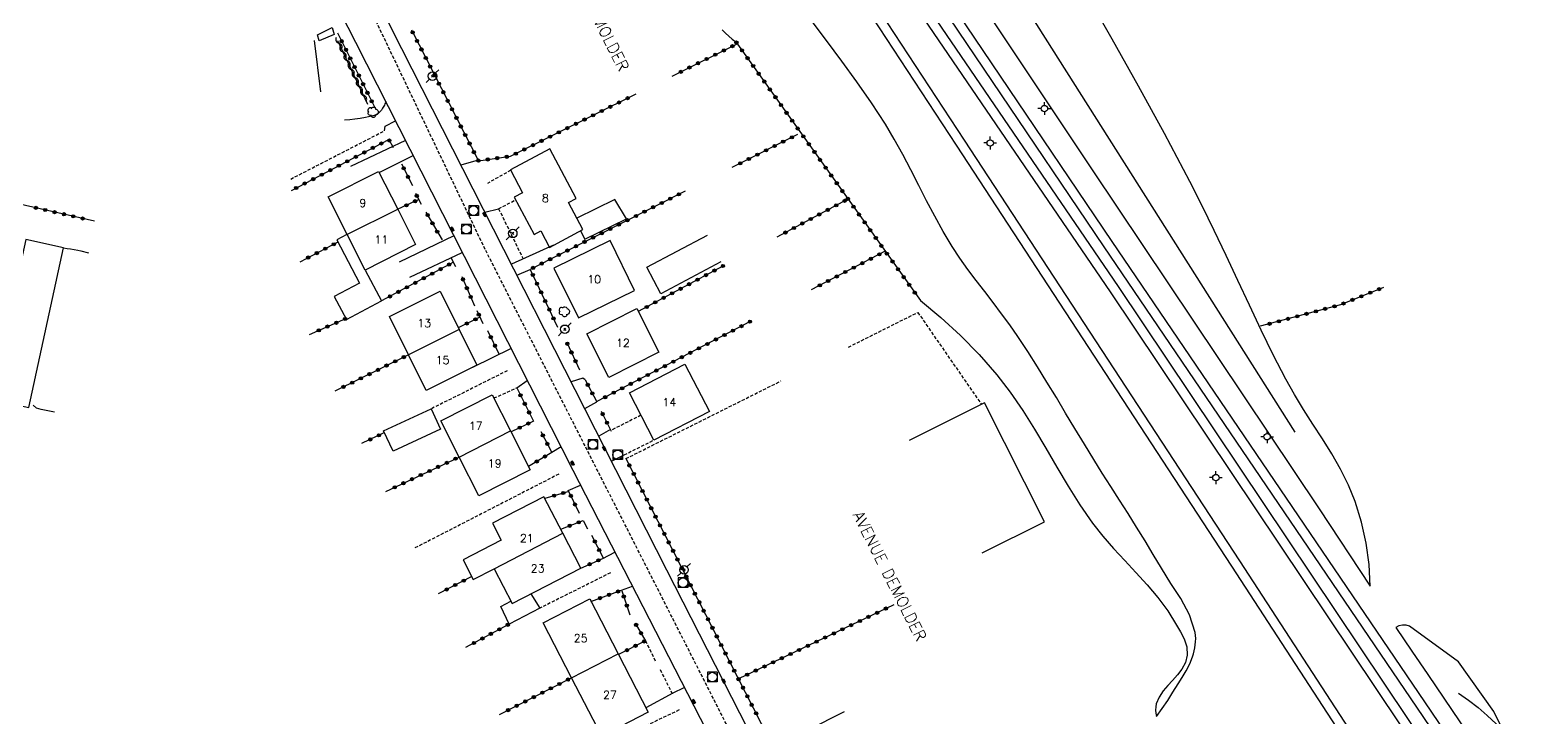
# Model space of a CAD drawing. Header units: millimetres. Extents: x 163000 to 164000, y 152000 to 153000.
# Drawn here: x 163534.9 to 163768.9, y 152200.3 to 152307.6 of the extents above; entities that cross this region are included whole.
import ezdxf
from ezdxf.enums import TextEntityAlignment as Align

# ---------------------------------------------------------------- set-up
doc = ezdxf.new("R2010")
doc.units = ezdxf.units.MM
doc.linetypes.add('DASHED', pattern=[0.75, 0.5, -0.25])
doc.layers.get('0').update_dxf_attribs({"linetype": 'CONTINUOUS'})
for name, color, linetype in [('W0001', 6, 'DASHED'), ('W0008', 7, 'CONTINUOUS'), ('W0017', 7, 'CONTINUOUS'), ('W0101', 7, 'CONTINUOUS'), ('W0104', 1, 'CONTINUOUS'), ('W0105', 7, 'CONTINUOUS'), ('W0112', 1, 'DASHED'), ('W0211', 2, 'CONTINUOUS'), ('W0214', 2, 'CONTINUOUS'), ('W0300', 7, 'CONTINUOUS'), ('W0310', 3, 'CONTINUOUS'), ('W0323', 7, 'CONTINUOUS'), ('W0330', 7, 'CONTINUOUS'), ('W0401', 7, 'CONTINUOUS'), ('W0420', 7, 'CONTINUOUS'), ('W0473', 7, 'CONTINUOUS'), ('W0610', 7, 'CONTINUOUS'), ('W0700', 7, 'CONTINUOUS'), ('W0989', 7, 'CONTINUOUS'), ('W0991', 7, 'CONTINUOUS'), ('W1102', 7, 'CONTINUOUS')]:
    doc.layers.add(name, color=color, linetype=linetype)
doc.styles.get("Standard").update_dxf_attribs({"font": 'romans.shx', "width": 0.85})

# ---------------------------------------------------------------- blocks, each defined once
blk = doc.blocks.new('T473')
for p, q in [((-0.166667, 0.166667), (0.166667, -0.166667)), ((-0.166667, -0.166667), (0.166667, 0.166667)), ((0.500001, 0.500001), (1.000002, 1.000002)), ((-1.000002, -1.000002), (-0.500001, -0.500001))]:
    blk.add_line(p, q)
blk.add_ellipse((0, 0), major_axis=(0.471405, 0.471405), ratio=1, start_param=5.4977871438, end_param=11.780972451)
blk = doc.blocks.new('T300')
for p, q in [((-0.8, 0.51), (-0.86, 0.34)), ((-0.86, 0.34), (-0.86, 0.17)), ((-0.86, 0.17), (-0.74, 0.06)), ((-0.69, 0.63), (-0.8, 0.51)), ((-0.8, -0.06), (-0.74, 0.06)), ((-0.74, 0.06), (-0.69, 0.11)), ((-0.57, 0.69), (-0.69, 0.63)), ((-0.46, 0.69), (-0.57, 0.69)), ((-0.29, 0.63), (-0.46, 0.69)), ((-0.29, 0.63), (-0.17, 0.74)), ((-0.23, 0.57), (-0.29, 0.63)), ((-0.17, 0.74), (-0.06, 0.8)), ((-0.06, 0.8), (0.06, 0.8)), ((0.06, 0.8), (0.23, 0.74)), ((0.23, 0.74), (0.34, 0.63)), ((0.34, 0.63), (0.4, 0.51)), ((0.46, 0.46), (0.34, 0.46)), ((0.4, 0.51), (0.4, 0.46)), ((0.57, 0.4), (0.46, 0.46)), ((0.57, 0.4), (0.69, 0.29)), ((0.69, 0.29), (0.74, 0.17)), ((0.74, 0.06), (0.69, -0.17)), ((0.74, 0.17), (0.74, 0.06)), ((-0.8, -0.17), (-0.8, -0.06)), ((-0.8, -0.23), (-0.8, -0.17)), ((-0.74, -0.34), (-0.8, -0.23)), ((-0.69, -0.4), (-0.74, -0.34)), ((-0.51, -0.46), (-0.69, -0.4)), ((-0.4, -0.46), (-0.51, -0.46)), ((-0.4, -0.46), (-0.34, -0.46)), ((-0.34, -0.46), (-0.34, -0.4)), ((-0.34, -0.51), (-0.34, -0.46)), ((-0.29, -0.63), (-0.34, -0.51)), ((-0.17, -0.74), (-0.29, -0.63)), ((-0.06, -0.8), (-0.17, -0.74)), ((0.06, -0.8), (-0.06, -0.8)), ((0.17, -0.74), (0.06, -0.8)), ((0.23, -0.69), (0.17, -0.74)), ((0.29, -0.46), (0.23, -0.46)), ((0.29, -0.63), (0.23, -0.69)), ((0.46, -0.4), (0.29, -0.46)), ((0.34, -0.51), (0.29, -0.63)), ((0.34, -0.51), (0.34, -0.46)), ((0.57, -0.34), (0.46, -0.4)), ((0.63, -0.29), (0.57, -0.34)), ((0.69, -0.17), (0.63, -0.29))]:
    blk.add_line(p, q)
blk = doc.blocks.new('T420')
for p, q in [((0.75, 0.75), (-0.75, 0.75)), ((-0.75, 0.75), (-0.75, -0.75)), ((0.75, 0.75), (0.75, -0.75)), ((0.75, -0.75), (-0.75, -0.75))]:
    blk.add_line(p, q)
blk.add_ellipse((0, 0), major_axis=(-0.53, 0.53), ratio=1, start_param=3.926991, end_param=10.210176)
blk = doc.blocks.new('T401')
for p, q in [((-0.3, 0.3), (0, 0.3)), ((-0.3, -0.25), (-0.3, 0.3)), ((-0.3, 0.15), (0, 0.15)), ((-0.3, 0), (0, 0)), ((0, 0.3), (0, -0.25)), ((-0.3, -0.15), (0, -0.15)), ((-0.3, -0.25), (-0.3, -0.3)), ((-0.3, -0.3), (0, -0.3)), ((0, -0.3), (0, -0.25))]:
    blk.add_line(p, q)
blk = doc.blocks.new('T610')
for p, q in [((-0.500001, 0), (-1.000002, 0)), ((0, 0.500001), (0, 1.000002)), ((0.500001, 0), (1.000002, 0)), ((0, -0.500001), (0, -1.000002))]:
    blk.add_line(p, q)
blk.add_ellipse((0, 0), major_axis=(-0.353554, 0.353554), ratio=1, start_param=3.926990817, end_param=10.2101761242)
blk = doc.blocks.new('t323o')
at = {"color": 0, "linetype": 'Continuous'}
for radius in [0.25, 0.15]:
    blk.add_circle((0, 0), radius, dxfattribs=at)
blk = doc.blocks.new('t310o')
at = {"color": 0, "linetype": 'Continuous'}
for centre, start, end in [((-0.5, 0.38), 216.8699, 323.1304), ((0.5, -0.37), 36.8699, 143.1303)]:
    blk.add_arc(centre, 0.625, start, end, dxfattribs=at)

msp = doc.modelspace()

# ---------------------------------------------------------------- linework, layer by layer
at = {"layer": 'W0001'}
msp.add_lwpolyline([(163657.87, 152171), (163646.74, 152193.14), (163630.43, 152225.25), (163606.01, 152273.33), (163585.78, 152315.64), (163570.22, 152341.53), (163570.22, 152341.53)], dxfattribs=at)
at = {"layer": 'W0008'}
for points in [[(163661, 152171), (163634.4, 152223.24), (163592.98, 152304.66), (163581.79, 152326.87)], [(163577.55, 152321.84), (163585.75, 152305.72), (163619.72, 152238.82), (163654.53, 152171)]]:
    msp.add_lwpolyline(points, dxfattribs=at)
at = {"layer": 'W0017'}
for points in [[(163590.48, 152296.41), (163590.42, 152296.23), (163590.35, 152296.05), (163590.27, 152295.88), (163590.18, 152295.71), (163590, 152295.4), (163589.8, 152295.1), (163589.57, 152294.81), (163589.29, 152294.57), (163588.82, 152294.32), (163588.31, 152294.16), (163587.8, 152294.05), (163587.3, 152293.94), (163586.49, 152293.79), (163585.68, 152293.67), (163584.86, 152293.58), (163584.04, 152293.54)], [(163590.27, 152291.85), (163590.4, 152292.56), (163591.99, 152293.43)], [(163593.55, 152290.36), (163584.99, 152286.3)], [(163589.44, 152285.36), (163594.75, 152288)], [(163604.9, 152287.26), (163602.22, 152286.5)], [(163605.95, 152279.17), (163608.1, 152279.69)], [(163540.15, 152273.58), (163540.72, 152273.49), (163541.28, 152273.4), (163541.84, 152273.3), (163542.4, 152273.19), (163542.87, 152273.1), (163544.05, 152272.77)], [(163601.13, 152275.43), (163592.6, 152271.35)], [(163616.7, 152273.99), (163610.11, 152271)], [(163594.24, 152269.01), (163602.43, 152272.87)], [(163610.96, 152269.32), (163613.03, 152270.2)], [(163610.05, 152257.86), (163604.02, 152254.88)], [(163610.93, 152251.69), (163612.59, 152252.86)], [(163621.62, 152252.94), (163621.24, 152253.21), (163619.45, 152252.64)], [(163538.77, 152247.88), (163536.67, 152248.32), (163535.96, 152248.54), (163535.42, 152249.01)], [(163621.56, 152248.48), (163623.44, 152249.51)], [(163625.56, 152245.2), (163623.75, 152244.18)], [(163617.85, 152242.5), (163616.42, 152241.62)], [(163625.75, 152240.25), (163627.71, 152241.24)], [(163618.97, 152235.68), (163620.9, 152236.51)], [(163624.38, 152225.06), (163626.28, 152226.03)], [(163627.3, 152220.09), (163629.01, 152220.72)], [(163635.32, 152203.99), (163631.11, 152201.73)], [(163637.13, 152204.89), (163635.23, 152203.94)], [(163662.08, 152201.08), (163650.8, 152195.4)]]:
    msp.add_lwpolyline(points, dxfattribs=at)
at = {"layer": 'W0101'}
for points in [[(163580.36, 152297.93), (163579.38, 152305.96)], [(163584.46, 152275.66), (163581.49, 152281.55), (163589.37, 152285.51)], [(163589.37, 152285.51), (163592.35, 152279.59)], [(163592.35, 152279.59), (163595.13, 152274.07), (163587.26, 152270.1), (163584.46, 152275.66)], [(163594.02, 152256.87), (163591.05, 152262.85), (163598.97, 152266.78)], [(163598.97, 152266.78), (163601.93, 152260.82)], [(163601.93, 152260.82), (163604.7, 152255.22), (163596.79, 152251.29), (163594.02, 152256.87)], [(163601.95, 152240.9), (163599.09, 152246.57), (163607.12, 152250.63)], [(163607.12, 152250.63), (163609.98, 152244.98)], [(163609.98, 152244.98), (163613.05, 152238.88), (163605.02, 152234.82), (163601.95, 152240.9)], [(163618.13, 152228.99), (163615.18, 152234.69), (163607.16, 152230.55)], [(163607.16, 152230.55), (163608.52, 152227.9), (163602.56, 152224.82), (163604.15, 152221.75), (163607.43, 152223.45)], [(163607.43, 152223.45), (163610.24, 152218.02), (163620.94, 152223.54), (163618.13, 152228.99)], [(163619.51, 152206.42), (163615.08, 152215.01), (163622.33, 152218.76)], [(163622.33, 152218.76), (163626.76, 152210.17)], [(163626.76, 152210.17), (163631.46, 152201.05), (163624.21, 152197.31), (163619.51, 152206.42)]]:
    msp.add_lwpolyline(points, dxfattribs=at)
for points in [[(163619.03, 152280.64), (163620.23, 152281.28), (163616.11, 152289.02), (163609.95, 152285.75), (163611.84, 152282.19), (163610.54, 152281.5), (163613.65, 152275.65), (163614.71, 152276.21), (163616.07, 152273.65), (163621.27, 152276.42), (163619.03, 152280.64)], [(163620.56, 152262.62), (163629.31, 152266.91), (163625.5, 152274.7), (163616.74, 152270.4), (163620.56, 152262.62)], [(163633.15, 152257.29), (163625.34, 152253.32), (163621.88, 152260.12), (163629.69, 152264.09), (163633.15, 152257.29)], [(163632.33, 152243.53), (163628.53, 152250.9), (163637.21, 152255.39), (163641.02, 152248.02), (163632.33, 152243.53)]]:
    msp.add_lwpolyline(points, close=True, dxfattribs=at)
at = {"layer": 'W0104'}
for points in [[(163620.91, 152276.23), (163621.59, 152274.94), (163628.06, 152278.12), (163626.24, 152281.14), (163620.33, 152278.21)], [(163584.4, 152275.63), (163582.84, 152274.8), (163586.4, 152268.08), (163582.43, 152265.98), (163584.34, 152262.36), (163589.82, 152265.27)], [(163633.45, 152266.4), (163631.24, 152270.53), (163640.7, 152275.57)], [(163642.81, 152271.39), (163633.45, 152266.4)], [(163587.26, 152270.1), (163589.82, 152265.27)], [(163684, 152249.37), (163672.22, 152243.46)], [(163683.62, 152225.91), (163693.33, 152230.78), (163684, 152249.37)], [(163613.14, 152219.52), (163614.55, 152217.29), (163609.76, 152214.81), (163608.46, 152217.53), (163610.04, 152218.4)]]:
    msp.add_lwpolyline(points, dxfattribs=at)
for points in [[(163534.74, 152248.64), (163540.15, 152273.58), (163534.26, 152274.86), (163528.84, 152249.92), (163534.74, 152248.64)], [(163597.58, 152248.42), (163599.05, 152245.24), (163591.62, 152241.81), (163590.15, 152244.99), (163597.58, 152248.42)]]:
    msp.add_lwpolyline(points, close=True, dxfattribs=at)
at = {"layer": 'W0105'}
msp.add_lwpolyline([(163582.43, 152306.89), (163580.07, 152305.91), (163579.8, 152306.86), (163582.13, 152308)], close=True, dxfattribs=at)
at = {"layer": 'W0112'}
for points in [[(163575.64, 152284.31), (163590.27, 152291.85)], [(163609.99, 152285.68), (163606.36, 152283.64)], [(163608.1, 152279.69), (163610.77, 152281.06)], [(163608.1, 152279.69), (163611.94, 152271.84)], [(163662.73, 152258.06), (163673.56, 152263.49), (163683.5, 152249.12)], [(163609.46, 152254.38), (163597.58, 152248.42)], [(163627.98, 152240.65), (163652.2, 152252.78)], [(163607.38, 152250.12), (163610.93, 152251.69)], [(163630.32, 152247.42), (163625.63, 152245.05)], [(163627.71, 152241.24), (163632.38, 152243.55)], [(163617.51, 152238.23), (163595.02, 152226.68)], [(163625.56, 152222.81), (163614.55, 152217.29)], [(163632.63, 152209.02), (163631.05, 152212.2)], [(163635.27, 152203.85), (163633.34, 152207.74)], [(163636.3, 152201.38), (163623.22, 152195.15)]]:
    msp.add_lwpolyline(points, dxfattribs=at)
at = {"layer": 'W0211'}
for points in [[(163534.07, 152537.36), (163551.6, 152511.22), (163580.53, 152465.94), (163609.71, 152425.29), (163635.32, 152384.31), (163666.68, 152336.99), (163700.8, 152285.76), (163736.26, 152232.79), (163744.18, 152220.74)], [(163710.84, 152200.37), (163711.73, 152201.61), (163712.59, 152202.87), (163713.41, 152204.16), (163714.21, 152205.46), (163714.83, 152206.48), (163715.46, 152207.5), (163716.03, 152208.57), (163716.47, 152209.7), (163716.6, 152210.16), (163716.72, 152210.62), (163716.83, 152211.09), (163716.9, 152211.57), (163716.95, 152212.05), (163716.97, 152212.54), (163716.94, 152213.02), (163716.88, 152213.51), (163716.01, 152216.25), (163714.63, 152218.79), (163713.07, 152221.16), (163711.6, 152223.51), (163710.34, 152225.67), (163709.05, 152227.82), (163707.73, 152229.94), (163706.4, 152232.06), (163705.05, 152234.17), (163703.71, 152236.28), (163702.37, 152238.39), (163701.05, 152240.51), (163699.57, 152242.92), (163698.11, 152245.33), (163696.65, 152247.76), (163695.2, 152250.18), (163693.73, 152252.59), (163692.24, 152254.99), (163690.72, 152257.38), (163689.17, 152259.74), (163687.93, 152261.52), (163686.64, 152263.28), (163685.33, 152265.01), (163684.01, 152266.73), (163682.69, 152268.46), (163681.39, 152270.2), (163680.14, 152271.98), (163678.94, 152273.79), (163677.53, 152276.12), (163676.2, 152278.5), (163674.94, 152280.91), (163673.7, 152283.33), (163672.47, 152285.75), (163671.21, 152288.16), (163669.89, 152290.55), (163668.5, 152292.88), (163666.32, 152296.24), (163664.04, 152299.52), (163661.68, 152302.75), (163659.29, 152305.95), (163656.89, 152309.15)], [(163779.42, 152171), (163778.37, 152172.78), (163777.38, 152174.6), (163776.44, 152176.43), (163775.51, 152178.28), (163774.58, 152180.12), (163773.62, 152181.95), (163772.61, 152183.76), (163771.53, 152185.53), (163767.53, 152192.94), (163763.5, 152201.14), (163758, 152208.92), (163750.35, 152214.46), (163749.81, 152214.62), (163749.25, 152214.65), (163748.7, 152214.53), (163748.2, 152214.27)]]:
    msp.add_lwpolyline(points, dxfattribs=at)
at = {"layer": 'W0214'}
for points in [[(163744.18, 152220.74), (163744.02, 152224.11), (163743.57, 152227.45), (163742.84, 152230.74), (163741.84, 152233.96), (163740.8, 152236.52), (163739.57, 152238.99), (163738.21, 152241.39), (163736.76, 152243.72), (163735.27, 152246.02), (163733.8, 152248.32), (163732.37, 152250.65), (163731.04, 152253.05), (163729.08, 152256.87), (163727.19, 152260.73), (163725.34, 152264.6), (163723.52, 152268.49), (163721.7, 152272.39), (163719.86, 152276.27), (163717.97, 152280.13), (163716.03, 152283.96), (163712.09, 152291.42), (163708.04, 152298.81), (163703.91, 152306.16), (163699.77, 152313.5)], [(163643.02, 152307.65), (163643.51, 152307.12), (163644.03, 152306.63), (163644.59, 152306.17), (163645.17, 152305.75)], [(163673.97, 152265.34), (163677.18, 152262.7), (163680.25, 152259.88), (163683.15, 152256.9), (163685.88, 152253.75), (163687.99, 152251.01), (163689.94, 152248.16), (163691.78, 152245.23), (163693.54, 152242.26), (163695.27, 152239.29), (163697.04, 152236.33), (163698.89, 152233.42), (163700.86, 152230.58), (163702.44, 152228.55), (163704.13, 152226.6), (163705.87, 152224.71), (163707.63, 152222.84), (163709.37, 152220.92), (163711.04, 152218.94), (163712.59, 152216.85), (163713.97, 152214.65), (163714.57, 152213.61), (163715.15, 152212.5), (163715.56, 152211.27), (163715.62, 152209.97), (163715.34, 152208.82), (163714.79, 152207.77), (163714.11, 152206.85), (163713.36, 152206), (163712.62, 152205.2), (163711.89, 152204.35), (163711.25, 152203.41), (163710.81, 152202.36), (163710.71, 152201.87), (163710.68, 152201.36), (163710.72, 152200.86), (163710.84, 152200.37)], [(163748.2, 152214.27), (163750.71, 152210.59), (163753.21, 152206.91), (163755.7, 152203.22), (163758.18, 152199.53), (163760.11, 152196.64), (163762.04, 152193.74), (163763.95, 152190.84), (163765.87, 152187.94), (163767.79, 152185.04), (163769.71, 152182.14), (163771.63, 152179.25), (163773.57, 152176.36), (163774.48, 152175.02), (163775.39, 152173.68), (163776.3, 152172.34), (163777.22, 152171)]]:
    msp.add_lwpolyline(points, dxfattribs=at)
at = {"layer": 'W0300'}
msp.add_lwpolyline([(163643.67, 152381.61), (163676.77, 152332.69), (163732.43, 152244.78)], dxfattribs=at)
at = {"layer": 'W0310'}
msp.add_lwpolyline([(163582.95, 152305.96), (163587.65, 152296.04)], dxfattribs=at)
at = {"layer": 'W0323'}
for points in [[(163588.96, 152295.11), (163582.98, 152307.11)], [(163594.51, 152307.61), (163594.53, 152307.51), (163604.95, 152287.17), (163609.98, 152287.88), (163629.59, 152297.61)], [(163635.22, 152300.41), (163645.38, 152305.45)], [(163645.17, 152305.75), (163673.97, 152265.34)], [(163575.79, 152282.55), (163590.97, 152290.49), (163591.65, 152289.22)], [(163654.77, 152291.28), (163644.51, 152286.1)], [(163592.93, 152286.68), (163594.64, 152283.31)], [(163545.02, 152277.74), (163525.67, 152282.13)], [(163595.64, 152281.11), (163592.35, 152279.59)], [(163595.11, 152282.11), (163596.03, 152280.37)], [(163637.24, 152282.43), (163613.03, 152270.2), (163617.32, 152261.2)], [(163662.66, 152281.2), (163651.56, 152275.25)], [(163596.76, 152279.15), (163599.27, 152274.8)], [(163583.01, 152274.47), (163577.05, 152271.36)], [(163601.06, 152271.32), (163589.82, 152265.27)], [(163600.68, 152271.97), (163601.39, 152270.67)], [(163668.48, 152273.04), (163656.92, 152267.01)], [(163602.34, 152269.12), (163604.35, 152264.52)], [(163643.14, 152270.73), (163629.92, 152263.64)], [(163746.3, 152267.4), (163739.55, 152264.68), (163727.03, 152261.32)], [(163578.55, 152260.04), (163584.27, 152262.51)], [(163605.19, 152262.75), (163601.79, 152261.09)], [(163604.7, 152263.76), (163605.66, 152261.77)], [(163647.5, 152262.1), (163623.42, 152249.55)], [(163606.36, 152260.66), (163608.21, 152256.93)], [(163594.02, 152256.87), (163582.55, 152251.18)], [(163618.79, 152258.7), (163620.75, 152254.51)], [(163621.62, 152252.94), (163623.44, 152249.51)], [(163610.93, 152251.69), (163613.54, 152246.52)], [(163624.12, 152248.07), (163625.7, 152244.92)], [(163613.54, 152246.52), (163610.06, 152244.82)], [(163590.28, 152244.71), (163586.72, 152242.99)], [(163614.71, 152244.86), (163616.42, 152241.62)], [(163590.52, 152235.52), (163601.95, 152240.9)], [(163616.42, 152241.62), (163612.77, 152239.43)], [(163627.98, 152240.65), (163650.36, 152196.84)], [(163618.93, 152235.78), (163620.69, 152232.13)], [(163619.06, 152235.51), (163615.32, 152234.44)], [(163617.8, 152229.62), (163621.32, 152230.97)], [(163621.32, 152230.97), (163621.97, 152229.69)], [(163622.62, 152228.68), (163624.5, 152225.04)], [(163620.94, 152223.54), (163624.47, 152225.1)], [(163603.9, 152222.24), (163598.68, 152219.5)], [(163622.53, 152218.35), (163627.3, 152220.09)], [(163627.36, 152219.98), (163628.61, 152216.25)], [(163669.83, 152217.81), (163645.55, 152206.25)], [(163609.76, 152214.81), (163602.94, 152211.13)], [(163629.42, 152214.92), (163631.11, 152212.09)], [(163631.05, 152212.2), (163626.82, 152210.06)], [(163608.26, 152200.67), (163619.51, 152206.42)]]:
    msp.add_lwpolyline(points, dxfattribs=at)
at = {"layer": 'W0330'}
msp.add_lwpolyline([(163758, 152204.01), (163759.55, 152202.91), (163761.05, 152201.75), (163762.49, 152200.52), (163763.89, 152199.23), (163764.72, 152198.4), (163765.5, 152197.53), (163766.26, 152196.64), (163767, 152195.74), (163767.73, 152194.83), (163768.48, 152193.94), (163769.26, 152193.06)], dxfattribs=at)
at = {"layer": 'W0700'}
for points in [[(163767.76, 152171), (163748.94, 152199.05), (163703.64, 152266.7), (163658.2, 152333.35), (163622.96, 152385.75), (163583.29, 152444.38), (163549.16, 152494.57), (163536.78, 152512.88), (163526.61, 152528.06)], [(163769.57, 152171), (163750.19, 152199.88), (163704.88, 152267.54), (163659.44, 152334.19), (163624.2, 152386.59), (163584.53, 152445.22), (163550.4, 152495.42), (163538.03, 152513.72)], [(163772.38, 152171), (163751.5, 152201.82), (163702.69, 152273.74), (163667.8, 152325.41), (163631.91, 152378.08), (163602.1, 152422.63), (163575.59, 152462.08), (163552.12, 152496.75)], [(163774.19, 152171), (163752.74, 152202.66), (163703.93, 152274.58), (163669.04, 152326.25), (163633.15, 152378.92), (163603.35, 152423.46), (163576.83, 152462.92), (163553.36, 152497.59)], [(163756.98, 152171), (163753.91, 152175.68), (163722.61, 152223.84), (163679.59, 152289.59), (163643.53, 152344.63), (163627.22, 152369.62)], [(163758.78, 152171), (163755.16, 152176.5), (163723.86, 152224.66), (163680.84, 152290.41), (163644.79, 152345.45), (163628.47, 152370.44)]]:
    msp.add_lwpolyline(points, dxfattribs=at)
at = {"layer": 'W1102'}
for points in [[(163584.4, 152275.63), (163592.35, 152279.59)], [(163601.93, 152260.82), (163594.02, 152256.87)], [(163601.95, 152240.9), (163609.98, 152244.98)], [(163607.43, 152223.45), (163618.13, 152228.99)], [(163619.51, 152206.42), (163626.76, 152210.17)]]:
    msp.add_lwpolyline(points, dxfattribs=at)

# ---------------------------------------------------------------- block references
at = {"layer": 'W0300'}
for p in [(163588.55, 152294.73), (163618.41, 152263.57)]:
    msp.add_blockref('T300', p, dxfattribs=at)
at = {"layer": 'W0310', "rotation": 295.3596705442416}
for p in [(163583.16, 152305.53), (163583.8, 152304.17), (163584.44, 152302.82), (163585.08, 152301.46), (163585.73, 152300.1), (163586.37, 152298.75), (163587.01, 152297.39)]:
    msp.add_blockref('t310o', p, dxfattribs=at)
at = {"layer": 'W0323'}
for p, rotation in [((163583.6, 152305.85), 116.513060386653), ((163594.68, 152307.23), 297.1139048325337), ((163595.37, 152305.89), 297.1139048325337), ((163645.24, 152305.65), 305.4756259980228), ((163584.27, 152304.51), 116.513060386653), ((163596.05, 152304.56), 297.1139048325337), ((163641.94, 152303.74), 26.40033629979281), ((163643.28, 152304.41), 26.40033629979281), ((163644.62, 152305.08), 26.40033629979281), ((163646.11, 152304.43), 305.4756259980228), ((163584.94, 152303.17), 116.513060386653), ((163585.61, 152301.82), 116.513060386653), ((163596.73, 152303.22), 297.1139048325337), ((163597.42, 152301.88), 297.1139048325337), ((163636.56, 152301.07), 26.40033629979281), ((163637.9, 152301.74), 26.40033629979281), ((163639.25, 152302.41), 26.40033629979281), ((163640.59, 152303.08), 26.40033629979281), ((163646.98, 152303.2), 305.4756259980228), ((163647.85, 152301.98), 305.4756259980228), ((163586.28, 152300.48), 116.513060386653), ((163586.95, 152299.14), 116.513060386653), ((163598.1, 152300.55), 297.1139048325337), ((163598.78, 152299.21), 297.1139048325337), ((163648.72, 152300.76), 305.4756259980228), ((163649.59, 152299.54), 305.4756259980228), ((163587.62, 152297.8), 116.513060386653), ((163588.29, 152296.46), 116.513060386653), ((163599.47, 152297.88), 297.1139048325337), ((163600.15, 152296.54), 297.1139048325337), ((163626.9, 152296.28), 26.40033629979281), ((163628.25, 152296.95), 26.40033629979281), ((163650.46, 152298.32), 305.4756259980228), ((163651.33, 152297.1), 305.4756259980228), ((163600.83, 152295.21), 297.1139048325337), ((163622.87, 152294.28), 26.40033629979281), ((163624.21, 152294.95), 26.40033629979281), ((163625.56, 152295.61), 26.40033629979281), ((163652.2, 152295.88), 305.4756259980228), ((163653.07, 152294.65), 305.4756259980228), ((163601.52, 152293.87), 297.1139048325337), ((163602.2, 152292.54), 297.1139048325337), ((163617.5, 152291.61), 26.40033629979281), ((163618.84, 152292.28), 26.40033629979281), ((163620.18, 152292.95), 26.40033629979281), ((163621.53, 152293.61), 26.40033629979281), ((163653.94, 152293.43), 305.4756259980228), ((163654.81, 152292.21), 305.4756259980228), ((163589.8, 152289.87), 27.60557818489977), ((163591.05, 152290.34), 298.0910884818257), ((163602.89, 152291.2), 297.1139048325337), ((163603.57, 152289.87), 297.1139048325337), ((163613.47, 152289.61), 26.40033629979281), ((163614.81, 152290.28), 26.40033629979281), ((163616.15, 152290.94), 26.40033629979281), ((163651.21, 152289.48), 206.7885703152087), ((163652.55, 152290.16), 206.7885703152087), ((163653.89, 152290.83), 206.7885703152087), ((163655.68, 152290.99), 305.4756259980228), ((163656.55, 152289.77), 305.4756259980228), ((163584.48, 152287.09), 27.60557818489977), ((163585.81, 152287.79), 27.60557818489977), ((163587.14, 152288.48), 27.60557818489977), ((163588.47, 152289.18), 27.60557818489977), ((163604.25, 152288.53), 297.1139048325337), ((163604.94, 152287.2), 297.1139048325337), ((163606.41, 152287.38), 7.999989389830003), ((163607.89, 152287.59), 7.999989389830003), ((163609.38, 152287.8), 7.999989389830003), ((163610.78, 152288.28), 26.40033629979281), ((163612.12, 152288.94), 26.40033629979281), ((163647.19, 152287.45), 206.7885703152087), ((163648.53, 152288.13), 206.7885703152087), ((163649.87, 152288.81), 206.7885703152087), ((163657.42, 152288.55), 305.4756259980228), ((163658.3, 152287.32), 305.4756259980228), ((163580.49, 152285.01), 27.60557818489977), ((163581.82, 152285.7), 27.60557818489977), ((163583.15, 152286.4), 27.60557818489977), ((163593.28, 152285.99), 296.9335090111273), ((163593.96, 152284.65), 296.9335090111273), ((163645.85, 152286.78), 206.7885703152087), ((163659.17, 152286.1), 305.4756259980228), ((163660.04, 152284.88), 305.4756259980228), ((163576.5, 152282.92), 27.60557818489977), ((163577.83, 152283.62), 27.60557818489977), ((163579.16, 152284.31), 27.60557818489977), ((163660.91, 152283.66), 305.4756259980228), ((163661.78, 152282.44), 305.4756259980228), ((163593.71, 152280.22), 204.6931368642923), ((163595.07, 152280.85), 204.6931368642923), ((163595.33, 152281.7), 297.9794535253806), ((163632.24, 152279.91), 206.7885703152087), ((163633.58, 152280.58), 206.7885703152087), ((163634.92, 152281.26), 206.7885703152087), ((163636.26, 152281.93), 206.7885703152087), ((163660.82, 152280.21), 208.2129854645867), ((163662.14, 152280.92), 208.2129854645867), ((163662.65, 152281.22), 305.4756259980228), ((163663.52, 152280), 305.4756259980228), ((163535.84, 152279.82), 167.2122665191788), ((163537.3, 152279.49), 167.2122665191788), ((163538.77, 152279.15), 167.2122665191788), ((163540.23, 152278.82), 167.2122665191788), ((163541.69, 152278.49), 167.2122665191788), ((163543.15, 152278.16), 167.2122665191788), ((163597.02, 152278.7), 299.8988981272084), ((163628.22, 152277.88), 206.7885703152087), ((163629.56, 152278.55), 206.7885703152087), ((163630.9, 152279.23), 206.7885703152087), ((163656.85, 152278.08), 208.2129854645867), ((163658.17, 152278.79), 208.2129854645867), ((163659.5, 152279.5), 208.2129854645867), ((163664.39, 152278.77), 305.4756259980228), ((163665.26, 152277.55), 305.4756259980228), ((163597.77, 152277.4), 299.8988981272084), ((163598.52, 152276.1), 299.8988981272084), ((163622.87, 152275.17), 206.7885703152087), ((163624.21, 152275.85), 206.7885703152087), ((163625.55, 152276.53), 206.7885703152087), ((163626.89, 152277.2), 206.7885703152087), ((163652.89, 152275.96), 208.2129854645867), ((163654.21, 152276.67), 208.2129854645867), ((163655.53, 152277.38), 208.2129854645867), ((163666.13, 152276.33), 305.4756259980228), ((163581.04, 152273.44), 207.5329109299141), ((163582.37, 152274.13), 207.5329109299141), ((163618.85, 152273.15), 206.7885703152087), ((163620.19, 152273.82), 206.7885703152087), ((163621.53, 152274.5), 206.7885703152087), ((163667, 152275.11), 305.4756259980228), ((163667.87, 152273.89), 305.4756259980228), ((163578.38, 152272.05), 207.5329109299141), ((163579.71, 152272.75), 207.5329109299141), ((163600.38, 152270.96), 208.3132954650696), ((163614.83, 152271.12), 206.7885703152087), ((163616.17, 152271.79), 206.7885703152087), ((163617.51, 152272.47), 206.7885703152087), ((163643.14, 152270.73), 208.2129854645867), ((163664.9, 152271.17), 207.5323874035483), ((163666.23, 152271.87), 207.5323874035483), ((163667.56, 152272.56), 207.5323874035483), ((163668.74, 152272.67), 305.4756259980228), ((163669.61, 152271.44), 305.4756259980228), ((163596.42, 152268.82), 208.3132954650696), ((163597.74, 152269.53), 208.3132954650696), ((163599.06, 152270.25), 208.3132954650696), ((163602.55, 152268.64), 293.6471558872446), ((163613.45, 152269.33), 295.5170734822446), ((163613.5, 152270.44), 206.7885703152087), ((163639.17, 152268.6), 208.2129854645867), ((163640.49, 152269.31), 208.2129854645867), ((163641.82, 152270.02), 208.2129854645867), ((163659.58, 152268.4), 207.5323874035483), ((163660.91, 152269.09), 207.5323874035483), ((163662.24, 152269.79), 207.5323874035483), ((163663.57, 152270.48), 207.5323874035483), ((163670.48, 152270.22), 305.4756259980228), ((163671.35, 152269), 305.4756259980228), ((163591.14, 152265.98), 208.3132954650696), ((163592.46, 152266.69), 208.3132954650696), ((163593.78, 152267.4), 208.3132954650696), ((163595.1, 152268.11), 208.3132954650696), ((163603.15, 152267.27), 293.6471558872446), ((163603.75, 152265.9), 293.6471558872446), ((163614.09, 152267.97), 295.5170734822446), ((163614.74, 152266.62), 295.5170734822446), ((163635.21, 152266.47), 208.2129854645867), ((163636.53, 152267.18), 208.2129854645867), ((163637.85, 152267.89), 208.2129854645867), ((163658.25, 152267.71), 207.5323874035483), ((163672.22, 152267.78), 305.4756259980228), ((163673.09, 152266.56), 305.4756259980228), ((163742.83, 152266), 201.9001616533457), ((163744.22, 152266.56), 201.9001616533457), ((163745.61, 152267.12), 201.9001616533457), ((163615.38, 152265.26), 295.5170734822446), ((163616.03, 152263.91), 295.5170734822446), ((163631.24, 152264.34), 208.2129854645867), ((163632.56, 152265.05), 208.2129854645867), ((163633.88, 152265.76), 208.2129854645867), ((163735.72, 152263.65), 195.0520710251713), ((163737.17, 152264.04), 195.0520710251713), ((163738.62, 152264.43), 195.0520710251713), ((163740.04, 152264.88), 201.9001616533457), ((163741.44, 152265.44), 201.9001616533457), ((163581.39, 152261.27), 23.3404222790716), ((163582.77, 152261.87), 23.3404222790716), ((163584.15, 152262.46), 23.3404222790716), ((163603.14, 152261.75), 205.950334251956), ((163604.49, 152262.4), 205.950334251956), ((163605.01, 152263.13), 295.6154926802554), ((163616.68, 152262.56), 295.5170734822446), ((163646.03, 152261.34), 207.5323874035483), ((163647.36, 152262.03), 207.5323874035483), ((163728.48, 152261.71), 195.0520710251713), ((163729.93, 152262.09), 195.0520710251713), ((163731.37, 152262.48), 195.0520710251713), ((163732.82, 152262.87), 195.0520710251713), ((163734.27, 152263.26), 195.0520710251713), ((163580.02, 152260.68), 23.3404222790716), ((163606.88, 152259.62), 296.3975072553483), ((163642.04, 152259.26), 207.5323874035483), ((163643.37, 152259.95), 207.5323874035483), ((163644.7, 152260.64), 207.5323874035483), ((163593.3, 152256.51), 206.3806308177974), ((163607.55, 152258.28), 296.3975072553483), ((163618.84, 152258.59), 295.0576155633582), ((163619.48, 152257.23), 295.0576155633582), ((163636.72, 152256.48), 207.5323874035483), ((163638.05, 152257.18), 207.5323874035483), ((163639.38, 152257.87), 207.5323874035483), ((163640.71, 152258.56), 207.5323874035483), ((163589.27, 152254.51), 206.3806308177974), ((163590.61, 152255.18), 206.3806308177974), ((163591.96, 152255.84), 206.3806308177974), ((163620.11, 152255.87), 295.0576155633582), ((163632.73, 152254.4), 207.5323874035483), ((163634.06, 152255.1), 207.5323874035483), ((163635.39, 152255.79), 207.5323874035483), ((163583.89, 152251.85), 206.3806308177974), ((163585.24, 152252.51), 206.3806308177974), ((163586.58, 152253.18), 206.3806308177974), ((163587.93, 152253.85), 206.3806308177974), ((163622.03, 152252.16), 298.0016397803134), ((163628.74, 152252.32), 207.5323874035483), ((163630.07, 152253.02), 207.5323874035483), ((163631.4, 152253.71), 207.5323874035483), ((163611.51, 152250.54), 296.8057847035271), ((163622.74, 152250.84), 298.0016397803134), ((163624.75, 152250.24), 207.5323874035483), ((163626.08, 152250.94), 207.5323874035483), ((163627.41, 152251.63), 207.5323874035483), ((163612.19, 152249.2), 296.8057847035271), ((163612.87, 152247.86), 296.8057847035271), ((163624.36, 152247.6), 296.5650439113275), ((163611.4, 152245.48), 206.0249567305922), ((163612.75, 152246.13), 206.0249567305922), ((163625.03, 152246.26), 296.5650439113275), ((163588.07, 152243.64), 205.6890108609783), ((163589.42, 152244.29), 205.6890108609783), ((163615.02, 152244.28), 297.8972685910412), ((163615.72, 152242.95), 297.8972685910412), ((163601.38, 152240.63), 25.19834681375279), ((163614.06, 152240.2), 210.9793546823819), ((163615.35, 152240.98), 210.9793546823819), ((163595.95, 152238.08), 25.19834681375279), ((163597.31, 152238.71), 25.19834681375279), ((163598.66, 152239.35), 25.19834681375279), ((163600.02, 152239.99), 25.19834681375279), ((163628.52, 152239.58), 297.0607991839433), ((163629.21, 152238.25), 297.0607991839433), ((163591.88, 152236.16), 25.19834681375279), ((163593.24, 152236.8), 25.19834681375279), ((163594.59, 152237.44), 25.19834681375279), ((163629.89, 152236.91), 297.0607991839433), ((163630.57, 152235.58), 297.0607991839433), ((163616.76, 152234.85), 196.025943812825), ((163618.2, 152235.27), 196.025943812825), ((163619.38, 152234.83), 295.8768378504712), ((163620.04, 152233.48), 295.8768378504712), ((163631.25, 152234.24), 297.0607991839433), ((163631.94, 152232.9), 297.0607991839433), ((163632.62, 152231.57), 297.0607991839433), ((163619.21, 152230.16), 20.90225503953904), ((163620.61, 152230.69), 20.90225503953904), ((163633.3, 152230.23), 297.0607991839433), ((163633.98, 152228.9), 297.0607991839433), ((163623.13, 152227.7), 297.2450776392732), ((163623.81, 152226.37), 297.2450776392732), ((163634.67, 152227.56), 297.0607991839433), ((163635.35, 152226.23), 297.0607991839433), ((163622.32, 152224.15), 23.86031330320822), ((163623.69, 152224.76), 23.86031330320822), ((163636.03, 152224.89), 297.0607991839433), ((163602.66, 152221.59), 207.7318354955218), ((163636.71, 152223.55), 297.0607991839433), ((163637.4, 152222.22), 297.0607991839433), ((163600, 152220.2), 207.7318354955218), ((163601.33, 152220.9), 207.7318354955218), ((163625.35, 152219.38), 20.01843486770706), ((163626.76, 152219.89), 20.01843486770706), ((163627.65, 152219.1), 288.5603089022915), ((163638.08, 152220.88), 297.0607991839433), ((163638.76, 152219.55), 297.0607991839433), ((163623.94, 152218.86), 20.01843486770706), ((163628.13, 152217.68), 288.5603089022915), ((163639.44, 152218.21), 297.0607991839433), ((163640.13, 152216.87), 297.0607991839433), ((163668.58, 152217.22), 205.4737836798449), ((163609.54, 152214.69), 208.3682947840836), ((163629.57, 152214.67), 300.8014603491071), ((163640.81, 152215.54), 297.0607991839433), ((163663.16, 152214.63), 205.4737836798449), ((163664.51, 152215.28), 205.4737836798449), ((163665.87, 152215.92), 205.4737836798449), ((163667.22, 152216.57), 205.4737836798449), ((163605.58, 152212.55), 208.3682947840836), ((163606.9, 152213.27), 208.3682947840836), ((163608.22, 152213.98), 208.3682947840836), ((163630.34, 152213.38), 300.8014603491071), ((163630.83, 152212.09), 206.8787779844296), ((163641.49, 152214.2), 297.0607991839433), ((163642.17, 152212.87), 297.0607991839433), ((163657.74, 152212.05), 205.4737836798449), ((163659.1, 152212.7), 205.4737836798449), ((163660.45, 152213.34), 205.4737836798449), ((163661.8, 152213.99), 205.4737836798449), ((163604.26, 152211.84), 208.3682947840836), ((163628.15, 152210.73), 206.8787779844296), ((163629.49, 152211.41), 206.8787779844296), ((163642.86, 152211.53), 297.0607991839433), ((163643.54, 152210.2), 297.0607991839433), ((163653.68, 152210.12), 205.4737836798449), ((163655.03, 152210.76), 205.4737836798449), ((163656.39, 152211.41), 205.4737836798449), ((163644.22, 152208.86), 297.0607991839433), ((163644.9, 152207.52), 297.0607991839433), ((163648.26, 152207.54), 205.4737836798449), ((163649.62, 152208.18), 205.4737836798449), ((163650.97, 152208.83), 205.4737836798449), ((163652.33, 152209.47), 205.4737836798449), ((163617.61, 152205.45), 27.04933442370506), ((163618.95, 152206.13), 27.04933442370506), ((163645.58, 152206.19), 297.0607991839433), ((163646.91, 152206.89), 205.4737836798449), ((163612.27, 152202.72), 27.04933442370506), ((163613.6, 152203.4), 27.04933442370506), ((163614.94, 152204.08), 27.04933442370506), ((163616.27, 152204.77), 27.04933442370506), ((163646.27, 152204.85), 297.0607991839433), ((163646.95, 152203.52), 297.0607991839433), ((163609.59, 152201.36), 27.04933442370506), ((163610.93, 152202.04), 27.04933442370506), ((163647.63, 152202.18), 297.0607991839433), ((163648.31, 152200.85), 297.0607991839433)]:
    msp.add_blockref('t323o', p, dxfattribs=dict(at, rotation=rotation))
at = {"layer": 'W0401'}
for p, rotation in [((163606.06, 152278.88), 26.96169727826354), ((163600.73, 152276.4), 206.9179890759907), ((163624.75, 152242.3), 26.96169727826354), ((163619.52, 152239.83), 206.9179890759907), ((163643.37, 152206), 26.98634060050431), ((163638.45, 152202.63), 207.1692444143145)]:
    msp.add_blockref('T401', p, dxfattribs=dict(at, rotation=rotation))
at = {"layer": 'W0420'}
for p in [(163604.19, 152279.37), (163603.07, 152276.49), (163622.82, 152242.85), (163626.7, 152241.24), (163636.9, 152221.26), (163641.47, 152206.52)]:
    msp.add_blockref('T420', p, dxfattribs=at)
at = {"layer": 'W0473'}
for p in [(163597.77, 152300.39), (163610.31, 152275.83), (163618.44, 152260.85), (163637.06, 152223.27)]:
    msp.add_blockref('T473', p, dxfattribs=at)
at = {"layer": 'W0610'}
for p in [(163693.33, 152295.33), (163684.87, 152289.95), (163728.11, 152244.07), (163720.11, 152237.68)]:
    msp.add_blockref('T610', p, dxfattribs=at)

# ---------------------------------------------------------------- texts
at = {"layer": 'W0989'}
for p in [(163616.9, 152320.91), (163663.36, 152231.89)]:
    msp.add_text('AVENUE DEMOLDER', height=1.75, rotation=296.8443, dxfattribs=at).set_placement(p)
at = {"layer": 'W0991'}
for s, p in [('9', (163586.92, 152280.57)), ('8', (163615.41, 152281.34)), ('11', (163589.8, 152274.85)), ('10', (163623.03, 152268.66)), ('13', (163596.49, 152261.82)), ('12', (163627.51, 152258.71)), ('15', (163599.36, 152256.05)), ('14', (163634.77, 152249.46)), ('17', (163604.54, 152245.76)), ('19', (163607.5, 152239.9)), ('21', (163612.51, 152228.22)), ('23', (163614.2, 152223.5)), ('25', (163620.92, 152212.59)), ('27', (163625.49, 152203.74))]:
    msp.add_text(s, height=1.25, dxfattribs=at).set_placement(p, align=Align.MIDDLE_CENTER)

doc.saveas('drawing.dxf')
